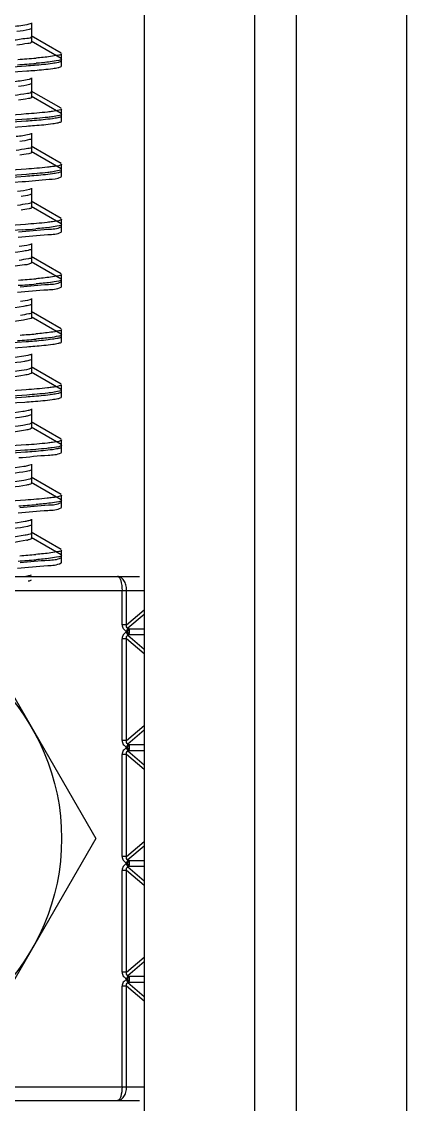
# Model space of a CAD drawing. Extents: x 1382187 to 1725648, y 860327 to 1571294.
# Drawn here: x 1506881.7 to 1507047.8, y 1252681.1 to 1253148.5 of the extents above; entities that cross this region are included whole.
import ezdxf

# ---------------------------------------------------------------- set-up
doc = ezdxf.new("R2010")
doc.units = 0
doc.header["$LTSCALE"] = 1000
doc.header["$MEASUREMENT"] = 0

msp = doc.modelspace()

# ---------------------------------------------------------------- linework, layer by layer
at = {"linetype": 'Continuous'}
for p, q in [((1506934.68, 1253335.18), (1506934.68, 1248594.16)), ((1506982.31, 1253335.18), (1506982.31, 1248594.16)), ((1507000.17, 1253335.18), (1507000.17, 1248594.16)), ((1507047.79, 1253335.18), (1507047.79, 1248594.16)), ((1506886.07, 1253142.06), (1506886.07, 1253148.01)), ((1506886.07, 1253139.78), (1506886.07, 1253145.73)), ((1506898.74, 1253134.88), (1506885.81, 1253142.36)), ((1506898.74, 1253132.6), (1506885.81, 1253140.08)), ((1506898.74, 1253131.38), (1506898.96, 1253131.64)), ((1506898.96, 1253131.64), (1506898.96, 1253134.62)), ((1506898.96, 1253131.64), (1506898.96, 1253134.62)), ((1506898.96, 1253129.36), (1506898.96, 1253132.34)), ((1506898.96, 1253129.36), (1506898.96, 1253132.34)), ((1506898.74, 1253129.1), (1506898.96, 1253129.36)), ((1506886.07, 1253118.25), (1506886.07, 1253124.2)), ((1506898.74, 1253111.07), (1506885.81, 1253118.55)), ((1506886.07, 1253115.97), (1506886.07, 1253121.92)), ((1506898.74, 1253108.79), (1506885.81, 1253116.27)), ((1506898.96, 1253107.83), (1506898.96, 1253110.81)), ((1506898.96, 1253107.83), (1506898.96, 1253110.81)), ((1506898.96, 1253105.55), (1506898.96, 1253108.53)), ((1506898.96, 1253105.55), (1506898.96, 1253108.53)), ((1506898.74, 1253107.57), (1506898.96, 1253107.83)), ((1506898.74, 1253105.29), (1506898.96, 1253105.55)), ((1506886.07, 1253094.43), (1506886.07, 1253100.39)), ((1506898.74, 1253087.25), (1506885.81, 1253094.74)), ((1506886.07, 1253092.15), (1506886.07, 1253098.11)), ((1506898.74, 1253084.97), (1506885.81, 1253092.46)), ((1506898.96, 1253084.02), (1506898.96, 1253086.99)), ((1506898.96, 1253084.02), (1506898.96, 1253086.99)), ((1506898.96, 1253081.74), (1506898.96, 1253084.71)), ((1506898.96, 1253081.74), (1506898.96, 1253084.71)), ((1506898.74, 1253083.75), (1506898.96, 1253084.02)), ((1506898.74, 1253081.48), (1506898.96, 1253081.74)), ((1506886.07, 1253070.62), (1506886.07, 1253076.57)), ((1506898.74, 1253063.44), (1506885.81, 1253070.92)), ((1506886.07, 1253068.34), (1506886.07, 1253074.3)), ((1506898.74, 1253061.16), (1506885.81, 1253068.64)), ((1506898.96, 1253060.2), (1506898.96, 1253063.18)), ((1506898.74, 1253059.94), (1506898.96, 1253060.2)), ((1506898.74, 1253057.66), (1506898.96, 1253057.92)), ((1506898.96, 1253057.92), (1506898.96, 1253060.9)), ((1506898.96, 1253057.92), (1506898.96, 1253060.9)), ((1506886.07, 1253046.81), (1506886.07, 1253052.76)), ((1506886.07, 1253044.53), (1506886.07, 1253050.48)), ((1506898.74, 1253039.63), (1506885.81, 1253047.11)), ((1506898.74, 1253037.35), (1506885.81, 1253044.83)), ((1506898.96, 1253036.39), (1506898.96, 1253039.37)), ((1506898.74, 1253036.13), (1506898.96, 1253036.39)), ((1506898.74, 1253033.85), (1506898.96, 1253034.11)), ((1506898.96, 1253034.11), (1506898.96, 1253037.09)), ((1506898.96, 1253034.11), (1506898.96, 1253037.09)), ((1506886.07, 1253023), (1506886.07, 1253028.95)), ((1506886.07, 1253020.72), (1506886.07, 1253026.67)), ((1506898.74, 1253015.81), (1506885.81, 1253023.3)), ((1506898.74, 1253013.54), (1506885.81, 1253021.02)), ((1506898.96, 1253012.58), (1506898.96, 1253015.55)), ((1506898.96, 1253012.58), (1506898.96, 1253015.55)), ((1506898.74, 1253012.32), (1506898.96, 1253012.58)), ((1506898.74, 1253010.04), (1506898.96, 1253010.3)), ((1506898.96, 1253010.3), (1506898.96, 1253013.28)), ((1506898.96, 1253010.3), (1506898.96, 1253013.28)), ((1506886.07, 1252999.18), (1506886.07, 1253005.14)), ((1506886.07, 1252996.9), (1506886.07, 1253002.86)), ((1506898.74, 1252992), (1506885.81, 1252999.48)), ((1506898.74, 1252989.72), (1506885.81, 1252997.21)), ((1506898.96, 1252988.76), (1506898.96, 1252991.74)), ((1506898.96, 1252988.76), (1506898.96, 1252991.74)), ((1506898.74, 1252988.5), (1506898.96, 1252988.76)), ((1506898.74, 1252986.22), (1506898.96, 1252986.49)), ((1506898.96, 1252986.49), (1506898.96, 1252989.46)), ((1506898.96, 1252986.49), (1506898.96, 1252989.46)), ((1506886.07, 1252975.37), (1506886.07, 1252981.32)), ((1506886.07, 1252973.09), (1506886.07, 1252979.04)), ((1506898.74, 1252968.19), (1506885.81, 1252975.67)), ((1506898.74, 1252965.91), (1506885.81, 1252973.39)), ((1506898.96, 1252964.95), (1506898.96, 1252967.93)), ((1506898.96, 1252964.95), (1506898.96, 1252967.93)), ((1506898.74, 1252964.69), (1506898.96, 1252964.95)), ((1506898.96, 1252962.67), (1506898.96, 1252965.65)), ((1506898.96, 1252962.67), (1506898.96, 1252965.65)), ((1506898.74, 1252962.41), (1506898.96, 1252962.67)), ((1506886.07, 1252951.56), (1506886.07, 1252957.51)), ((1506886.07, 1252949.28), (1506886.07, 1252955.23)), ((1506898.74, 1252944.38), (1506885.81, 1252951.86)), ((1506898.74, 1252942.1), (1506885.81, 1252949.58)), ((1506898.74, 1252940.88), (1506898.96, 1252941.14)), ((1506898.96, 1252941.14), (1506898.96, 1252944.12)), ((1506898.96, 1252941.14), (1506898.96, 1252944.12)), ((1506898.96, 1252938.86), (1506898.96, 1252941.84)), ((1506898.96, 1252938.86), (1506898.96, 1252941.84)), ((1506898.74, 1252938.6), (1506898.96, 1252938.86)), ((1506886.07, 1252927.74), (1506886.07, 1252933.7)), ((1506886.07, 1252925.47), (1506886.07, 1252931.42)), ((1506898.74, 1252920.56), (1506885.81, 1252928.05)), ((1506898.74, 1252918.28), (1506885.81, 1252925.77)), ((1506898.74, 1252917.07), (1506898.96, 1252917.33)), ((1506898.96, 1252917.33), (1506898.96, 1252920.3)), ((1506898.96, 1252917.33), (1506898.96, 1252920.3)), ((1506898.96, 1252915.05), (1506898.96, 1252918.02)), ((1506898.96, 1252915.05), (1506898.96, 1252918.02)), ((1506898.74, 1252914.79), (1506898.96, 1252915.05)), ((1506674.83, 1252908.93), (1506932.59, 1252908.93)), ((1506672.74, 1252902.98), (1506934.68, 1252902.98)), ((1506925.07, 1252888.13), (1506925.07, 1252902.98)), ((1506927.06, 1252888.13), (1506927.06, 1252902.98)), ((1506927.06, 1252888.13), (1506934.68, 1252894.61)), ((1506858.71, 1252891.07), (1506913.7, 1252795.82)), ((1506934.68, 1252892.59), (1506927.61, 1252886.58)), ((1506927.06, 1252888.13), (1506925.07, 1252888.13)), ((1506927.61, 1252886.58), (1506927.01, 1252885.32)), ((1506927.43, 1252885.12), (1506927.01, 1252885.32)), ((1506927.01, 1252884.92), (1506927.43, 1252885.12)), ((1506927.61, 1252883.66), (1506927.01, 1252884.92)), ((1506927.43, 1252885.12), (1506928.02, 1252886.38)), ((1506927.43, 1252885.12), (1506928.02, 1252883.86)), ((1506928.02, 1252886.38), (1506927.61, 1252886.58)), ((1506927.61, 1252883.66), (1506928.02, 1252883.86)), ((1506927.61, 1252883.66), (1506934.68, 1252877.65)), ((1506928.02, 1252886.38), (1506934.68, 1252886.38)), ((1506928.02, 1252883.86), (1506934.68, 1252883.85)), ((1506927.06, 1252882.11), (1506925.07, 1252882.11)), ((1506925.07, 1252838.12), (1506925.07, 1252882.11)), ((1506927.06, 1252838.12), (1506927.06, 1252882.11)), ((1506934.68, 1252875.63), (1506927.06, 1252882.11)), ((1506927.06, 1252838.12), (1506934.68, 1252844.6)), ((1506934.68, 1252842.58), (1506927.61, 1252836.57)), ((1506927.06, 1252838.12), (1506925.07, 1252838.12)), ((1506927.61, 1252836.57), (1506927.01, 1252835.31)), ((1506927.43, 1252835.11), (1506927.01, 1252835.31)), ((1506927.01, 1252834.91), (1506927.43, 1252835.11)), ((1506927.61, 1252833.65), (1506927.01, 1252834.91)), ((1506927.43, 1252835.11), (1506928.02, 1252836.38)), ((1506927.43, 1252835.11), (1506928.02, 1252833.85)), ((1506928.02, 1252836.38), (1506927.61, 1252836.57)), ((1506927.61, 1252833.65), (1506928.02, 1252833.85)), ((1506927.61, 1252833.65), (1506934.68, 1252827.64)), ((1506928.02, 1252836.38), (1506934.68, 1252836.37)), ((1506928.02, 1252833.85), (1506934.68, 1252833.85)), ((1506927.06, 1252832.1), (1506925.07, 1252832.1)), ((1506925.07, 1252788.12), (1506925.07, 1252832.1)), ((1506927.06, 1252788.12), (1506927.06, 1252832.1)), ((1506934.68, 1252825.62), (1506927.06, 1252832.1)), ((1506913.7, 1252795.82), (1506858.71, 1252700.57)), ((1506927.06, 1252788.12), (1506934.68, 1252794.59)), ((1506934.68, 1252792.57), (1506927.61, 1252786.57)), ((1506927.06, 1252788.12), (1506925.07, 1252788.12)), ((1506927.61, 1252786.57), (1506927.01, 1252785.3)), ((1506927.43, 1252785.11), (1506928.02, 1252786.37)), ((1506928.02, 1252786.37), (1506927.61, 1252786.57)), ((1506928.02, 1252786.37), (1506934.68, 1252786.37)), ((1506927.06, 1252782.09), (1506925.07, 1252782.09)), ((1506925.07, 1252738.11), (1506925.07, 1252782.09)), ((1506927.43, 1252785.11), (1506927.01, 1252785.3)), ((1506927.01, 1252784.91), (1506927.43, 1252785.11)), ((1506927.61, 1252783.64), (1506927.01, 1252784.91)), ((1506927.06, 1252738.11), (1506927.06, 1252782.09)), ((1506934.68, 1252775.61), (1506927.06, 1252782.09)), ((1506927.43, 1252785.11), (1506928.02, 1252783.84)), ((1506927.61, 1252783.64), (1506928.02, 1252783.84)), ((1506927.61, 1252783.64), (1506934.68, 1252777.63)), ((1506928.02, 1252783.84), (1506934.68, 1252783.84)), ((1506927.06, 1252738.11), (1506934.68, 1252744.59)), ((1506934.68, 1252742.57), (1506927.61, 1252736.56)), ((1506927.06, 1252738.11), (1506925.07, 1252738.11)), ((1506927.61, 1252736.56), (1506927.01, 1252735.3)), ((1506927.43, 1252735.1), (1506927.01, 1252735.3)), ((1506927.01, 1252734.9), (1506927.43, 1252735.1)), ((1506927.61, 1252733.64), (1506927.01, 1252734.9)), ((1506927.43, 1252735.1), (1506928.02, 1252736.36)), ((1506927.43, 1252735.1), (1506928.02, 1252733.83)), ((1506928.02, 1252736.36), (1506927.61, 1252736.56)), ((1506928.02, 1252736.36), (1506934.68, 1252736.36)), ((1506927.06, 1252732.09), (1506925.07, 1252732.09)), ((1506925.07, 1252688.66), (1506925.07, 1252732.09)), ((1506927.06, 1252688.66), (1506927.06, 1252732.09)), ((1506934.68, 1252725.61), (1506927.06, 1252732.09)), ((1506927.61, 1252733.64), (1506928.02, 1252733.83)), ((1506927.61, 1252733.64), (1506934.68, 1252727.62)), ((1506928.02, 1252733.83), (1506934.68, 1252733.83)), ((1506672.74, 1252688.66), (1506934.68, 1252688.66)), ((1506674.83, 1252682.71), (1506932.59, 1252682.71))]:
    msp.add_line(p, q, dxfattribs=at)
msp.add_circle((1506803.71, 1252795.82), 95.25, dxfattribs=at)
for centre, radius, start, end in [((1506852.38, 1253556.48), 425.19, 273.7335, 274.8002), ((1506852.12, 1253557.5), 428.51, 273.7127, 274.7998), ((1506854.93, 1253450.72), 393.05, 273.9462, 274.8034), ((1506852.53, 1253457.05), 423.29, 273.7455, 274.8005), ((1506852.8, 1253455.84), 419.79, 273.7678, 274.801), ((1506852.13, 1253438.28), 428.35, 273.7137, 274.7998), ((1506853.73, 1253420.3), 408.03, 273.8422, 274.8038), ((1506852.96, 1253356.32), 417.79, 273.7805, 274.8013), ((1506879.81, 1252944.92), 20.74, 281.4024, 282.1895), ((1506853.63, 1253326.38), 409.36, 273.8319, 274.8049), ((1506852.54, 1253337.82), 423.12, 273.7466, 274.8005)]:
    msp.add_arc(centre, radius, start, end, dxfattribs=at)
for points, knots in [([(1506885.81, 1253147.71), (1506885.52, 1253147.54), (1506882.94, 1253146.8), (1506880.3, 1253146.56), (1506877.99, 1253146.32)], [0, 0, 0, 0, 0.126652, 1, 1, 1, 1]), ([(1506885.81, 1253145.43), (1506885.57, 1253145.29), (1506883.57, 1253144.66), (1506881.51, 1253144.45), (1506879.72, 1253144.24)], [0, 0, 0, 0, 0.133308, 1, 1, 1, 1]), ([(1506886.07, 1253142.06), (1506886.08, 1253141.32), (1506881.93, 1253141.18), (1506880.01, 1253140.58), (1506877.99, 1253140.37)], [0, 0, 0, 0, 0.266577, 1, 1, 1, 1]), ([(1506886.07, 1253139.78), (1506886.08, 1253139.19), (1506882.87, 1253138.92), (1506881.31, 1253138.47), (1506879.72, 1253138.28)], [0, 0, 0, 0, 0.269457, 1, 1, 1, 1]), ([(1506898.96, 1253132.34), (1506898.96, 1253131.88), (1506896.53, 1253131.61), (1506895.32, 1253131.28), (1506894.1, 1253131.12)], [0, 0, 0, 0, 0.270622, 1, 1, 1, 1]), ([(1506898.96, 1253134.62), (1506898.96, 1253134.16), (1506896.55, 1253133.89), (1506895.35, 1253133.56), (1506894.14, 1253133.41)], [0, 0, 0, 0, 0.270741, 1, 1, 1, 1]), ([(1506895.07, 1253130.55), (1506895.87, 1253130.67), (1506897.1, 1253130.88), (1506898.35, 1253131.16), (1506898.74, 1253131.38)], [0, 0, 0, 0, 0.643373, 1, 1, 1, 1]), ([(1506723.59, 1253121.9), (1506735.06, 1253122.74), (1506788.45, 1253125.35), (1506841.91, 1253126.4), (1506883.74, 1253129.47)], [0, 0, 0, 0, 0.215151, 1, 1, 1, 1]), ([(1506724.02, 1253119.65), (1506735.54, 1253120.49), (1506788.85, 1253123.08), (1506842.25, 1253124.13), (1506883.95, 1253127.21)], [0, 0, 0, 0, 0.216514, 1, 1, 1, 1]), ([(1506883.74, 1253129.47), (1506884.91, 1253129.55), (1506888.69, 1253129.85), (1506892.47, 1253130.19), (1506895.07, 1253130.55)], [0, 0, 0, 0, 0.307395, 1, 1, 1, 1]), ([(1506883.95, 1253127.21), (1506885.1, 1253127.29), (1506888.83, 1253127.58), (1506892.57, 1253127.92), (1506895.13, 1253128.28)], [0, 0, 0, 0, 0.307538, 1, 1, 1, 1]), ([(1506895.13, 1253128.28), (1506895.92, 1253128.4), (1506897.12, 1253128.61), (1506898.35, 1253128.88), (1506898.74, 1253129.1)], [0, 0, 0, 0, 0.642718, 1, 1, 1, 1]), ([(1506885.81, 1253123.9), (1506885.54, 1253123.74), (1506883.2, 1253123.04), (1506880.79, 1253122.82), (1506878.69, 1253122.58)], [0, 0, 0, 0, 0.129068, 1, 1, 1, 1]), ([(1506886.07, 1253118.25), (1506886.08, 1253117.57), (1506882.31, 1253117.37), (1506880.54, 1253116.83), (1506878.69, 1253116.63)], [0, 0, 0, 0, 0.267461, 1, 1, 1, 1]), ([(1506885.81, 1253121.62), (1506885.59, 1253121.49), (1506883.8, 1253120.9), (1506881.94, 1253120.7), (1506880.34, 1253120.5)], [0, 0, 0, 0, 0.136277, 1, 1, 1, 1]), ([(1506886.07, 1253115.97), (1506886.08, 1253115.43), (1506883.2, 1253115.12), (1506881.78, 1253114.73), (1506880.34, 1253114.55)], [0, 0, 0, 0, 0.270956, 1, 1, 1, 1]), ([(1506883.74, 1253108.63), (1506872.26, 1253107.79), (1506818.87, 1253105.19), (1506765.41, 1253104.14), (1506723.59, 1253101.06)], [0, 0, 0, 0, 0.215501, 1, 1, 1, 1]), ([(1506895.07, 1253109.72), (1506894.35, 1253109.62), (1506890.59, 1253109.16), (1506886.8, 1253108.86), (1506883.74, 1253108.63)], [0, 0, 0, 0, 0.191417, 1, 1, 1, 1]), ([(1506898.96, 1253110.81), (1506898.96, 1253110.43), (1506897.06, 1253110.11), (1506896.05, 1253109.86), (1506895.07, 1253109.72)], [0, 0, 0, 0, 0.27436, 1, 1, 1, 1]), ([(1506898.96, 1253108.53), (1506898.96, 1253108.16), (1506897.09, 1253107.84), (1506896.1, 1253107.58), (1506895.13, 1253107.45)], [0, 0, 0, 0, 0.274658, 1, 1, 1, 1]), ([(1506723.54, 1253098.08), (1506734.99, 1253098.93), (1506788.35, 1253101.53), (1506841.78, 1253102.59), (1506883.61, 1253105.65)], [0, 0, 0, 0, 0.214864, 1, 1, 1, 1]), ([(1506723.82, 1253095.83), (1506735.32, 1253096.67), (1506788.68, 1253099.27), (1506842.11, 1253100.31), (1506883.88, 1253103.39)], [0, 0, 0, 0, 0.21591, 1, 1, 1, 1]), ([(1506883.95, 1253106.37), (1506872.53, 1253105.53), (1506819.22, 1253102.92), (1506765.83, 1253101.85), (1506724.02, 1253098.82)], [0, 0, 0, 0, 0.21445, 1, 1, 1, 1]), ([(1506883.61, 1253105.65), (1506884.78, 1253105.73), (1506888.59, 1253106.03), (1506892.41, 1253106.37), (1506895.03, 1253106.74)], [0, 0, 0, 0, 0.307303, 1, 1, 1, 1]), ([(1506883.88, 1253103.39), (1506885.04, 1253103.47), (1506888.79, 1253103.77), (1506892.54, 1253104.1), (1506895.12, 1253104.47)], [0, 0, 0, 0, 0.307518, 1, 1, 1, 1]), ([(1506895.13, 1253107.45), (1506894.43, 1253107.35), (1506890.71, 1253106.89), (1506886.97, 1253106.59), (1506883.95, 1253106.37)], [0, 0, 0, 0, 0.191295, 1, 1, 1, 1]), ([(1506895.03, 1253106.74), (1506895.84, 1253106.85), (1506897.08, 1253107.06), (1506898.35, 1253107.34), (1506898.74, 1253107.57)], [0, 0, 0, 0, 0.643789, 1, 1, 1, 1]), ([(1506895.12, 1253104.47), (1506895.91, 1253104.58), (1506897.12, 1253104.79), (1506898.35, 1253105.07), (1506898.74, 1253105.29)], [0, 0, 0, 0, 0.642899, 1, 1, 1, 1]), ([(1506885.81, 1253100.09), (1506885.56, 1253099.94), (1506883.44, 1253099.29), (1506881.25, 1253099.07), (1506879.36, 1253098.85)], [0, 0, 0, 0, 0.131751, 1, 1, 1, 1]), ([(1506886.07, 1253094.43), (1506886.08, 1253093.81), (1506882.67, 1253093.57), (1506881.04, 1253093.09), (1506879.36, 1253092.89)], [0, 0, 0, 0, 0.26872, 1, 1, 1, 1]), ([(1506885.81, 1253097.81), (1506885.61, 1253097.69), (1506884.02, 1253097.15), (1506882.36, 1253096.95), (1506880.93, 1253096.76)], [0, 0, 0, 0, 0.139499, 1, 1, 1, 1]), ([(1506886.07, 1253092.15), (1506886.08, 1253091.67), (1506883.52, 1253091.33), (1506882.22, 1253090.98), (1506880.93, 1253090.81)], [0, 0, 0, 0, 0.272705, 1, 1, 1, 1]), ([(1506883.61, 1253084.81), (1506872.11, 1253083.97), (1506818.75, 1253081.37), (1506765.31, 1253080.32), (1506723.55, 1253077.25)], [0, 0, 0, 0, 0.215909, 1, 1, 1, 1]), ([(1506895.03, 1253085.9), (1506894.31, 1253085.8), (1506890.51, 1253085.34), (1506886.69, 1253085.04), (1506883.61, 1253084.81)], [0, 0, 0, 0, 0.191492, 1, 1, 1, 1]), ([(1506898.96, 1253086.99), (1506898.96, 1253086.87), (1506897.57, 1253085.99), (1506896.28, 1253086.07), (1506895.03, 1253085.9)], [0, 0, 0, 0, 0.089025, 1, 1, 1, 1]), ([(1506898.96, 1253084.71), (1506898.96, 1253084.34), (1506897.08, 1253084.03), (1506896.08, 1253083.77), (1506895.12, 1253083.63)], [0, 0, 0, 0, 0.274575, 1, 1, 1, 1]), ([(1506723.48, 1253074.27), (1506734.9, 1253075.11), (1506788.21, 1253077.71), (1506841.6, 1253078.78), (1506883.41, 1253081.82)], [0, 0, 0, 0, 0.214461, 1, 1, 1, 1]), ([(1506883.88, 1253082.55), (1506872.44, 1253081.71), (1506819.08, 1253079.11), (1506765.64, 1253078.05), (1506723.82, 1253074.99)], [0, 0, 0, 0, 0.214858, 1, 1, 1, 1]), ([(1506881.98, 1253079.44), (1506885.85, 1253079.71), (1506891.29, 1253080.46), (1506897.22, 1253080.6), (1506898.74, 1253081.48)], [0, 0, 0, 0, 0.689218, 1, 1, 1, 1]), ([(1506883.41, 1253081.82), (1506884.6, 1253081.91), (1506888.46, 1253082.2), (1506892.33, 1253082.55), (1506894.99, 1253082.92)], [0, 0, 0, 0, 0.307276, 1, 1, 1, 1]), ([(1506895.12, 1253083.63), (1506894.41, 1253083.53), (1506890.67, 1253083.07), (1506886.92, 1253082.78), (1506883.88, 1253082.55)], [0, 0, 0, 0, 0.191309, 1, 1, 1, 1]), ([(1506894.99, 1253082.92), (1506895.81, 1253083.03), (1506897.06, 1253083.25), (1506898.34, 1253083.53), (1506898.74, 1253083.75)], [0, 0, 0, 0, 0.64429, 1, 1, 1, 1]), ([(1506732.03, 1253072.55), (1506743.62, 1253073.25), (1506793.6, 1253075.59), (1506843.64, 1253076.76), (1506881.98, 1253079.44)], [0, 0, 0, 0, 0.231984, 1, 1, 1, 1]), ([(1506885.81, 1253076.27), (1506885.58, 1253076.14), (1506883.68, 1253075.53), (1506881.7, 1253075.32), (1506880, 1253075.11)], [0, 0, 0, 0, 0.134595, 1, 1, 1, 1]), ([(1506886.07, 1253070.62), (1506886.08, 1253070.05), (1506883.02, 1253069.77), (1506881.52, 1253069.34), (1506880, 1253069.16)], [0, 0, 0, 0, 0.270092, 1, 1, 1, 1]), ([(1506885.81, 1253073.99), (1506885.63, 1253073.89), (1506884.22, 1253073.39), (1506882.75, 1253073.2), (1506881.49, 1253073.03)], [0, 0, 0, 0, 0.14301, 1, 1, 1, 1]), ([(1506886.07, 1253068.34), (1506886.07, 1253067.9), (1506883.82, 1253067.54), (1506882.64, 1253067.23), (1506881.49, 1253067.07)], [0, 0, 0, 0, 0.274738, 1, 1, 1, 1]), ([(1506894.99, 1253062.08), (1506894.25, 1253061.98), (1506890.4, 1253061.51), (1506886.54, 1253061.21), (1506883.41, 1253060.98)], [0, 0, 0, 0, 0.191495, 1, 1, 1, 1]), ([(1506898.96, 1253063.18), (1506898.96, 1253063.06), (1506897.54, 1253062.17), (1506896.25, 1253062.26), (1506894.99, 1253062.08)], [0, 0, 0, 0, 0.088784, 1, 1, 1, 1]), ([(1506883.41, 1253060.98), (1506871.88, 1253060.15), (1506818.57, 1253057.55), (1506765.18, 1253056.51), (1506723.48, 1253053.43)], [0, 0, 0, 0, 0.216509, 1, 1, 1, 1]), ([(1506881.98, 1253058.6), (1506871.41, 1253057.86), (1506821.42, 1253055.43), (1506771.4, 1253054.1), (1506732.03, 1253051.72)], [0, 0, 0, 0, 0.211795, 1, 1, 1, 1]), ([(1506880.18, 1253055.5), (1506884.48, 1253055.79), (1506890.5, 1253056.62), (1506897.07, 1253056.7), (1506898.74, 1253057.66)], [0, 0, 0, 0, 0.691069, 1, 1, 1, 1]), ([(1506880.39, 1253057.8), (1506884.64, 1253058.08), (1506890.59, 1253058.91), (1506897.08, 1253058.99), (1506898.74, 1253059.94)], [0, 0, 0, 0, 0.690867, 1, 1, 1, 1]), ([(1506898.96, 1253060.9), (1506898.96, 1253060.49), (1506896.81, 1253060.19), (1506895.71, 1253059.9), (1506894.62, 1253059.75)], [0, 0, 0, 0, 0.272444, 1, 1, 1, 1]), ([(1506885.81, 1253052.46), (1506885.6, 1253052.34), (1506883.9, 1253051.77), (1506882.13, 1253051.57), (1506880.61, 1253051.37)], [0, 0, 0, 0, 0.137672, 1, 1, 1, 1]), ([(1506882.02, 1253049.29), (1506871.84, 1253047.78), (1506844.93, 1253046.61), (1506801.84, 1253044.49), (1506759.54, 1253042.18), (1506733.6, 1253041.24), (1506724.18, 1253039.57)], [0, 0, 0, 0, 0.195338, 0.50968, 0.818636, 1, 1, 1, 1]), ([(1506885.81, 1253050.18), (1506885.41, 1253049.95), (1506884.11, 1253049.64), (1506882.85, 1253049.41), (1506882.02, 1253049.29)], [0, 0, 0, 0, 0.361214, 1, 1, 1, 1]), ([(1506882.02, 1253043.34), (1506871.1, 1253041.71), (1506842.4, 1253040.57), (1506804.91, 1253038.63), (1506770.81, 1253037.02), (1506748.77, 1253035.96), (1506733.05, 1253034.55), (1506724.68, 1253034.03), (1506722.07, 1253033.12)], [0, 0, 0, 0, 0.206553, 0.536269, 0.702877, 0.845559, 0.948364, 1, 1, 1, 1]), ([(1506886.07, 1253046.81), (1506886.08, 1253046.29), (1506883.35, 1253045.97), (1506881.98, 1253045.6), (1506880.61, 1253045.42)], [0, 0, 0, 0, 0.271698, 1, 1, 1, 1]), ([(1506886.07, 1253044.53), (1506886.07, 1253044.4), (1506884.67, 1253043.44), (1506883.31, 1253043.53), (1506882.02, 1253043.34)], [0, 0, 0, 0, 0.091796, 1, 1, 1, 1]), ([(1506898.96, 1253039.37), (1506898.96, 1253038.92), (1506896.59, 1253038.64), (1506895.4, 1253038.32), (1506894.2, 1253038.16)], [0, 0, 0, 0, 0.27096, 1, 1, 1, 1]), ([(1506879.87, 1253031.67), (1506884.25, 1253031.96), (1506890.36, 1253032.81), (1506897.04, 1253032.88), (1506898.74, 1253033.85)], [0, 0, 0, 0, 0.691359, 1, 1, 1, 1]), ([(1506881.08, 1253034.03), (1506885.16, 1253034.31), (1506890.9, 1253035.1), (1506897.14, 1253035.21), (1506898.74, 1253036.13)], [0, 0, 0, 0, 0.690197, 1, 1, 1, 1]), ([(1506898.96, 1253037.09), (1506898.96, 1253036.64), (1506896.56, 1253036.36), (1506895.36, 1253036.03), (1506894.16, 1253035.88)], [0, 0, 0, 0, 0.270815, 1, 1, 1, 1]), ([(1506885.81, 1253028.65), (1506885.62, 1253028.54), (1506884.11, 1253028.01), (1506882.53, 1253027.82), (1506881.19, 1253027.64)], [0, 0, 0, 0, 0.140996, 1, 1, 1, 1]), ([(1506882.52, 1253025.55), (1506872.42, 1253023.95), (1506845.35, 1253022.86), (1506801.91, 1253020.68), (1506759.26, 1253018.3), (1506733.14, 1253017.46), (1506723.8, 1253015.69)], [0, 0, 0, 0, 0.192978, 0.509549, 0.82079, 1, 1, 1, 1]), ([(1506885.81, 1253026.37), (1506885.45, 1253026.16), (1506884.33, 1253025.87), (1506883.23, 1253025.66), (1506882.52, 1253025.55)], [0, 0, 0, 0, 0.36678, 1, 1, 1, 1]), ([(1506882.52, 1253019.6), (1506871.77, 1253017.9), (1506843.1, 1253016.84), (1506805.58, 1253014.84), (1506771.2, 1253013.22), (1506748.92, 1253012.17), (1506733.06, 1253010.72), (1506724.63, 1253010.23), (1506722.03, 1253009.3)], [0, 0, 0, 0, 0.202975, 0.533469, 0.701272, 0.84507, 0.948501, 1, 1, 1, 1]), ([(1506886.07, 1253023), (1506886.08, 1253022.53), (1506883.66, 1253022.18), (1506882.41, 1253021.85), (1506881.19, 1253021.68)], [0, 0, 0, 0, 0.273505, 1, 1, 1, 1]), ([(1506886.07, 1253020.72), (1506886.07, 1253020.36), (1506884.37, 1253019.97), (1506883.41, 1253019.74), (1506882.52, 1253019.6)], [0, 0, 0, 0, 0.279898, 1, 1, 1, 1]), ([(1506898.96, 1253015.55), (1506898.96, 1253015.12), (1506896.69, 1253014.84), (1506895.54, 1253014.52), (1506894.4, 1253014.38)], [0, 0, 0, 0, 0.271617, 1, 1, 1, 1]), ([(1506723.59, 1253002.84), (1506735.06, 1253003.68), (1506788.45, 1253006.28), (1506841.91, 1253007.34), (1506883.75, 1253010.41)], [0, 0, 0, 0, 0.215159, 1, 1, 1, 1]), ([(1506883.75, 1253010.41), (1506884.91, 1253010.49), (1506888.69, 1253010.79), (1506892.47, 1253011.12), (1506895.08, 1253011.49)], [0, 0, 0, 0, 0.307399, 1, 1, 1, 1]), ([(1506898.96, 1253013.28), (1506898.96, 1253012.82), (1506896.53, 1253012.55), (1506895.32, 1253012.21), (1506894.1, 1253012.06)], [0, 0, 0, 0, 0.270628, 1, 1, 1, 1]), ([(1506895.08, 1253011.49), (1506895.87, 1253011.6), (1506897.1, 1253011.82), (1506898.35, 1253012.09), (1506898.74, 1253012.32)], [0, 0, 0, 0, 0.643357, 1, 1, 1, 1]), ([(1506895.14, 1253009.22), (1506895.92, 1253009.33), (1506897.12, 1253009.54), (1506898.35, 1253009.82), (1506898.74, 1253010.04)], [0, 0, 0, 0, 0.642712, 1, 1, 1, 1]), ([(1506724.02, 1253000.59), (1506735.55, 1253001.43), (1506788.86, 1253004.02), (1506842.25, 1253005.06), (1506883.95, 1253008.14)], [0, 0, 0, 0, 0.216534, 1, 1, 1, 1]), ([(1506883.95, 1253008.14), (1506885.1, 1253008.23), (1506888.83, 1253008.52), (1506892.57, 1253008.86), (1506895.14, 1253009.22)], [0, 0, 0, 0, 0.307538, 1, 1, 1, 1]), ([(1506881.73, 1253003.9), (1506871.59, 1253002.44), (1506836.46, 1253000.94), (1506784.26, 1252997.67), (1506741.88, 1252997.09), (1506724.76, 1252994.32)], [0, 0, 0, 0, 0.19541, 0.669181, 1, 1, 1, 1]), ([(1506882.99, 1253001.82), (1506874.07, 1253000.3), (1506849.68, 1252999.29), (1506809.39, 1252997.09), (1506767.01, 1252995.17), (1506739.9, 1252993.8), (1506728.89, 1252992.58)], [0, 0, 0, 0, 0.175715, 0.472791, 0.784833, 1, 1, 1, 1]), ([(1506885.81, 1253004.83), (1506885.64, 1253004.73), (1506884.31, 1253004.25), (1506882.92, 1253004.07), (1506881.73, 1253003.9)], [0, 0, 0, 0, 0.144669, 1, 1, 1, 1]), ([(1506885.81, 1253002.56), (1506885.5, 1253002.37), (1506884.54, 1253002.11), (1506883.59, 1253001.92), (1506882.99, 1253001.82)], [0, 0, 0, 0, 0.372977, 1, 1, 1, 1]), ([(1506881.73, 1252997.95), (1506870.67, 1252996.36), (1506841.81, 1252995.18), (1506804.19, 1252993.25), (1506770.16, 1252991.63), (1506748.27, 1252990.6), (1506732.76, 1252989.15), (1506724.51, 1252988.68), (1506721.99, 1252987.75)], [0, 0, 0, 0, 0.209449, 0.539982, 0.706178, 0.848006, 0.949655, 1, 1, 1, 1]), ([(1506882.99, 1252995.86), (1506874.07, 1252994.35), (1506849.68, 1252993.34), (1506809.39, 1252991.14), (1506767.01, 1252989.22), (1506739.9, 1252987.84), (1506728.89, 1252986.63)], [0, 0, 0, 0, 0.175715, 0.472791, 0.784833, 1, 1, 1, 1]), ([(1506886.07, 1252999.18), (1506886.07, 1252999.04), (1506884.55, 1252998.05), (1506883.11, 1252998.14), (1506881.73, 1252997.95)], [0, 0, 0, 0, 0.09033, 1, 1, 1, 1]), ([(1506886.07, 1252996.9), (1506886.07, 1252996.59), (1506884.62, 1252996.2), (1506883.76, 1252995.99), (1506882.99, 1252995.86)], [0, 0, 0, 0, 0.283217, 1, 1, 1, 1]), ([(1506898.96, 1252991.74), (1506898.96, 1252991.37), (1506897.06, 1252991.05), (1506896.05, 1252990.79), (1506895.08, 1252990.65)], [0, 0, 0, 0, 0.274367, 1, 1, 1, 1]), ([(1506723.55, 1252979.02), (1506734.99, 1252979.86), (1506788.35, 1252982.47), (1506841.79, 1252983.53), (1506883.61, 1252986.58)], [0, 0, 0, 0, 0.214872, 1, 1, 1, 1]), ([(1506883.75, 1252989.57), (1506872.26, 1252988.73), (1506818.87, 1252986.12), (1506765.41, 1252985.08), (1506723.59, 1252982)], [0, 0, 0, 0, 0.215488, 1, 1, 1, 1]), ([(1506883.95, 1252987.31), (1506872.54, 1252986.46), (1506819.22, 1252983.86), (1506765.84, 1252982.79), (1506724.02, 1252979.75)], [0, 0, 0, 0, 0.214435, 1, 1, 1, 1]), ([(1506883.61, 1252986.58), (1506884.79, 1252986.67), (1506888.6, 1252986.97), (1506892.41, 1252987.3), (1506895.04, 1252987.67)], [0, 0, 0, 0, 0.307305, 1, 1, 1, 1]), ([(1506895.08, 1252990.65), (1506894.36, 1252990.55), (1506890.59, 1252990.09), (1506886.81, 1252989.79), (1506883.75, 1252989.57)], [0, 0, 0, 0, 0.191413, 1, 1, 1, 1]), ([(1506895.14, 1252988.38), (1506894.43, 1252988.28), (1506890.71, 1252987.83), (1506886.97, 1252987.53), (1506883.95, 1252987.31)], [0, 0, 0, 0, 0.191295, 1, 1, 1, 1]), ([(1506895.04, 1252987.67), (1506895.84, 1252987.79), (1506897.08, 1252988), (1506898.35, 1252988.28), (1506898.74, 1252988.5)], [0, 0, 0, 0, 0.643774, 1, 1, 1, 1]), ([(1506898.96, 1252989.46), (1506898.96, 1252989.09), (1506897.09, 1252988.77), (1506896.1, 1252988.52), (1506895.14, 1252988.38)], [0, 0, 0, 0, 0.27466, 1, 1, 1, 1]), ([(1506737.3, 1252977.61), (1506749.07, 1252978.26), (1506797.67, 1252980.48), (1506846.33, 1252981.62), (1506883.09, 1252984.27)], [0, 0, 0, 0, 0.242393, 1, 1, 1, 1]), ([(1506883.09, 1252984.27), (1506884.3, 1252984.35), (1506888.25, 1252984.66), (1506892.2, 1252985), (1506894.91, 1252985.38)], [0, 0, 0, 0, 0.307317, 1, 1, 1, 1]), ([(1506894.91, 1252985.38), (1506895.75, 1252985.49), (1506897.03, 1252985.71), (1506898.33, 1252985.99), (1506898.74, 1252986.22)], [0, 0, 0, 0, 0.645021, 1, 1, 1, 1]), ([(1506882.25, 1252980.16), (1506872.09, 1252978.61), (1506845.1, 1252977.48), (1506801.84, 1252975.33), (1506759.38, 1252972.99), (1506733.36, 1252972.1), (1506723.99, 1252970.38)], [0, 0, 0, 0, 0.194375, 0.509802, 0.819766, 1, 1, 1, 1]), ([(1506883.42, 1252978.08), (1506876.52, 1252976.82), (1506857.23, 1252975.87), (1506811.58, 1252973.19), (1506772.79, 1252971.87), (1506746.29, 1252970.17)], [0, 0, 0, 0, 0.153234, 0.420019, 1, 1, 1, 1]), ([(1506885.81, 1252981.02), (1506885.43, 1252980.8), (1506884.21, 1252980.5), (1506883.02, 1252980.28), (1506882.25, 1252980.16)], [0, 0, 0, 0, 0.363608, 1, 1, 1, 1]), ([(1506885.81, 1252978.74), (1506885.54, 1252978.58), (1506884.73, 1252978.34), (1506883.93, 1252978.17), (1506883.42, 1252978.08)], [0, 0, 0, 0, 0.37991, 1, 1, 1, 1]), ([(1506882.25, 1252974.21), (1506871.35, 1252972.54), (1506842.52, 1252971.44), (1506804.86, 1252969.47), (1506770.55, 1252967.84), (1506748.42, 1252966.8), (1506732.78, 1252965.32), (1506724.46, 1252964.88), (1506721.95, 1252963.92)], [0, 0, 0, 0, 0.205905, 0.537229, 0.704613, 0.847545, 0.949803, 1, 1, 1, 1]), ([(1506886.07, 1252975.37), (1506886.07, 1252974.99), (1506884.23, 1252974.61), (1506883.21, 1252974.36), (1506882.25, 1252974.21)], [0, 0, 0, 0, 0.278286, 1, 1, 1, 1]), ([(1506886.07, 1252973.09), (1506886.07, 1252972.82), (1506884.84, 1252972.42), (1506884.09, 1252972.25), (1506883.42, 1252972.13)], [0, 0, 0, 0, 0.287204, 1, 1, 1, 1]), ([(1506883.42, 1252972.13), (1506876.52, 1252970.86), (1506857.23, 1252969.91), (1506811.58, 1252967.24), (1506772.79, 1252965.92), (1506746.29, 1252964.21)], [0, 0, 0, 0, 0.153234, 0.420019, 1, 1, 1, 1]), ([(1506898.96, 1252967.93), (1506898.96, 1252967.81), (1506897.57, 1252966.92), (1506896.28, 1252967.01), (1506895.04, 1252966.84)], [0, 0, 0, 0, 0.089033, 1, 1, 1, 1]), ([(1506883.61, 1252965.75), (1506872.11, 1252964.91), (1506818.75, 1252962.31), (1506765.32, 1252961.26), (1506723.55, 1252958.18)], [0, 0, 0, 0, 0.215892, 1, 1, 1, 1]), ([(1506883.09, 1252963.43), (1506873.12, 1252962.71), (1506824.53, 1252960.3), (1506775.9, 1252958.91), (1506737.3, 1252956.77)], [0, 0, 0, 0, 0.205332, 1, 1, 1, 1]), ([(1506894.91, 1252964.54), (1506894.16, 1252964.44), (1506890.23, 1252963.97), (1506886.28, 1252963.66), (1506883.09, 1252963.43)], [0, 0, 0, 0, 0.191433, 1, 1, 1, 1]), ([(1506883.42, 1252962.76), (1506884.6, 1252962.84), (1506888.47, 1252963.14), (1506892.33, 1252963.48), (1506894.99, 1252963.85)], [0, 0, 0, 0, 0.307276, 1, 1, 1, 1]), ([(1506895.04, 1252966.84), (1506894.31, 1252966.73), (1506890.51, 1252966.27), (1506886.7, 1252965.97), (1506883.61, 1252965.75)], [0, 0, 0, 0, 0.19149, 1, 1, 1, 1]), ([(1506898.96, 1252965.65), (1506898.96, 1252965.52), (1506897.51, 1252964.63), (1506896.2, 1252964.72), (1506894.91, 1252964.54)], [0, 0, 0, 0, 0.088431, 1, 1, 1, 1]), ([(1506894.99, 1252963.85), (1506895.81, 1252963.97), (1506897.06, 1252964.18), (1506898.34, 1252964.46), (1506898.74, 1252964.69)], [0, 0, 0, 0, 0.644275, 1, 1, 1, 1]), ([(1506723.48, 1252955.2), (1506734.9, 1252956.05), (1506788.21, 1252958.65), (1506841.6, 1252959.72), (1506883.42, 1252962.76)], [0, 0, 0, 0, 0.214475, 1, 1, 1, 1]), ([(1506880.51, 1252960.27), (1506884.73, 1252960.56), (1506890.64, 1252961.38), (1506897.09, 1252961.47), (1506898.74, 1252962.41)], [0, 0, 0, 0, 0.690751, 1, 1, 1, 1]), ([(1506882.73, 1252956.43), (1506872.68, 1252954.79), (1506845.57, 1252953.73), (1506802.02, 1252951.53), (1506759.21, 1252949.11), (1506733, 1252948.32), (1506723.69, 1252946.51)], [0, 0, 0, 0, 0.191736, 0.509065, 0.821327, 1, 1, 1, 1]), ([(1506883.82, 1252954.34), (1506875.5, 1252952.69), (1506851.87, 1252951.88), (1506812.31, 1252949.55), (1506769.55, 1252947.69), (1506741.83, 1252946.28), (1506730.33, 1252945.11)], [0, 0, 0, 0, 0.165505, 0.458699, 0.774611, 1, 1, 1, 1]), ([(1506885.81, 1252957.21), (1506885.47, 1252957.01), (1506884.43, 1252956.73), (1506883.39, 1252956.53), (1506882.73, 1252956.43)], [0, 0, 0, 0, 0.369442, 1, 1, 1, 1]), ([(1506885.81, 1252954.93), (1506885.58, 1252954.8), (1506884.91, 1252954.58), (1506884.24, 1252954.42), (1506883.82, 1252954.34)], [0, 0, 0, 0, 0.387704, 1, 1, 1, 1]), ([(1506882.73, 1252950.47), (1506872, 1252948.72), (1506843.22, 1252947.71), (1506805.54, 1252945.68), (1506770.95, 1252944.04), (1506748.58, 1252943.01), (1506732.81, 1252941.5), (1506724.42, 1252941.08), (1506721.91, 1252940.09)], [0, 0, 0, 0, 0.202243, 0.534298, 0.702881, 0.846954, 0.949881, 1, 1, 1, 1]), ([(1506886.07, 1252951.56), (1506886.07, 1252951.22), (1506884.48, 1252950.83), (1506883.57, 1252950.61), (1506882.73, 1252950.47)], [0, 0, 0, 0, 0.281296, 1, 1, 1, 1]), ([(1506886.07, 1252949.28), (1506886.07, 1252949.04), (1506885.05, 1252948.65), (1506884.38, 1252948.5), (1506883.81, 1252948.39)], [0, 0, 0, 0, 0.2919, 1, 1, 1, 1]), ([(1506883.81, 1252948.39), (1506875.48, 1252946.74), (1506851.85, 1252945.93), (1506812.29, 1252943.59), (1506769.54, 1252941.74), (1506741.83, 1252940.32), (1506730.33, 1252939.16)], [0, 0, 0, 0, 0.165599, 0.458794, 0.774654, 1, 1, 1, 1]), ([(1506883.42, 1252941.92), (1506871.89, 1252941.08), (1506818.58, 1252938.49), (1506765.19, 1252937.44), (1506723.48, 1252934.37)], [0, 0, 0, 0, 0.216489, 1, 1, 1, 1]), ([(1506880.99, 1252938.77), (1506885.09, 1252939.05), (1506890.86, 1252939.85), (1506897.13, 1252939.96), (1506898.74, 1252940.88)], [0, 0, 0, 0, 0.690301, 1, 1, 1, 1]), ([(1506894.99, 1252943.02), (1506894.25, 1252942.91), (1506890.41, 1252942.45), (1506886.54, 1252942.15), (1506883.42, 1252941.92)], [0, 0, 0, 0, 0.191497, 1, 1, 1, 1]), ([(1506898.96, 1252941.84), (1506898.96, 1252941.39), (1506896.6, 1252941.11), (1506895.42, 1252940.79), (1506894.23, 1252940.64)], [0, 0, 0, 0, 0.271048, 1, 1, 1, 1]), ([(1506898.96, 1252944.12), (1506898.96, 1252943.99), (1506897.54, 1252943.1), (1506896.25, 1252943.19), (1506894.99, 1252943.02)], [0, 0, 0, 0, 0.088791, 1, 1, 1, 1]), ([(1506880.19, 1252936.44), (1506884.49, 1252936.73), (1506890.5, 1252937.56), (1506897.07, 1252937.64), (1506898.74, 1252938.6)], [0, 0, 0, 0, 0.69106, 1, 1, 1, 1]), ([(1506883.18, 1252932.69), (1506874.4, 1252931.15), (1506850.17, 1252930.18), (1506810.04, 1252927.95), (1506767.57, 1252926.04), (1506740.32, 1252924.66), (1506729.2, 1252923.46)], [0, 0, 0, 0, 0.173459, 0.469678, 0.782575, 1, 1, 1, 1]), ([(1506884.19, 1252930.61), (1506876.17, 1252928.87), (1506852.93, 1252928.2), (1506813.76, 1252925.77), (1506770.84, 1252923.96), (1506742.83, 1252922.52), (1506731.1, 1252921.37)], [0, 0, 0, 0, 0.160367, 0.451606, 0.769465, 1, 1, 1, 1]), ([(1506885.81, 1252933.4), (1506885.52, 1252933.22), (1506884.63, 1252932.97), (1506883.74, 1252932.79), (1506883.18, 1252932.69)], [0, 0, 0, 0, 0.375957, 1, 1, 1, 1]), ([(1506885.81, 1252931.12), (1506885.62, 1252931), (1506885.07, 1252930.81), (1506884.52, 1252930.68), (1506884.19, 1252930.61)], [0, 0, 0, 0, 0.396512, 1, 1, 1, 1]), ([(1506883.18, 1252926.74), (1506874.4, 1252925.2), (1506850.17, 1252924.22), (1506810.04, 1252922), (1506767.57, 1252920.09), (1506740.32, 1252918.71), (1506729.2, 1252917.51)], [0, 0, 0, 0, 0.173459, 0.469678, 0.782575, 1, 1, 1, 1]), ([(1506886.07, 1252927.74), (1506886.07, 1252927.45), (1506884.72, 1252927.05), (1506883.91, 1252926.86), (1506883.18, 1252926.74)], [0, 0, 0, 0, 0.28487, 1, 1, 1, 1]), ([(1506883.91, 1252924.59), (1506875.74, 1252922.94), (1506852.41, 1252922.16), (1506813.22, 1252919.81), (1506770.54, 1252917.98), (1506742.74, 1252916.56), (1506731.1, 1252915.42)], [0, 0, 0, 0, 0.163392, 0.454692, 0.77088, 1, 1, 1, 1]), ([(1506886.07, 1252925.47), (1506886.07, 1252925.26), (1506885.24, 1252924.89), (1506884.67, 1252924.76), (1506884.19, 1252924.65)], [0, 0, 0, 0, 0.297941, 1, 1, 1, 1]), ([(1506881.07, 1252914.97), (1506885.16, 1252915.24), (1506890.89, 1252916.04), (1506897.14, 1252916.15), (1506898.74, 1252917.07)], [0, 0, 0, 0, 0.690199, 1, 1, 1, 1]), ([(1506898.96, 1252918.02), (1506898.96, 1252917.57), (1506896.57, 1252917.3), (1506895.36, 1252916.97), (1506894.16, 1252916.82)], [0, 0, 0, 0, 0.270822, 1, 1, 1, 1]), ([(1506898.96, 1252920.3), (1506898.96, 1252919.87), (1506896.7, 1252919.59), (1506895.55, 1252919.27), (1506894.4, 1252919.12)], [0, 0, 0, 0, 0.271622, 1, 1, 1, 1]), ([(1506879.88, 1252912.61), (1506884.25, 1252912.9), (1506890.37, 1252913.74), (1506897.04, 1252913.81), (1506898.74, 1252914.79)], [0, 0, 0, 0, 0.69135, 1, 1, 1, 1]), ([(1506885.81, 1252909.58), (1506885.56, 1252909.44), (1506884.81, 1252909.2), (1506884.07, 1252909.04), (1506883.6, 1252908.95)], [0, 0, 0, 0, 0.383249, 1, 1, 1, 1]), ([(1506885.81, 1252907.3), (1506885.65, 1252907.21), (1506885.22, 1252907.05), (1506884.79, 1252906.93), (1506884.52, 1252906.87)], [0, 0, 0, 0, 0.406518, 1, 1, 1, 1]), ([(1506923.16, 1252908.93), (1506923.44, 1252908.93), (1506924.1, 1252908.38), (1506924.86, 1252906.35), (1506925.07, 1252904.41), (1506925.07, 1252902.98)], [0, 0, 0, 0, 0.128078, 0.342475, 1, 1, 1, 1]), ([(1506927.06, 1252902.98), (1506927.06, 1252903.76), (1506926.87, 1252905.26), (1506926.04, 1252907.2), (1506924.78, 1252908.57), (1506923.67, 1252908.93), (1506923.16, 1252908.93)], [0, 0, 0, 0, 0.302203, 0.57488, 0.804028, 1, 1, 1, 1]), ([(1506925.07, 1252888.13), (1506925.07, 1252887.54), (1506925.48, 1252886.32), (1506926.47, 1252885.57), (1506927.01, 1252885.32)], [0, 0, 0, 0, 0.499355, 1, 1, 1, 1]), ([(1506927.01, 1252884.92), (1506926.47, 1252884.67), (1506925.48, 1252883.91), (1506925.07, 1252882.7), (1506925.07, 1252882.11)], [0, 0, 0, 0, 0.500643, 1, 1, 1, 1]), ([(1506927.61, 1252886.58), (1506927.32, 1252886.67), (1506926.85, 1252887.23), (1506926.99, 1252887.84), (1506927.06, 1252888.13)], [0, 0, 0, 0, 0.502447, 1, 1, 1, 1]), ([(1506927.06, 1252882.11), (1506926.99, 1252882.39), (1506926.85, 1252883.01), (1506927.32, 1252883.57), (1506927.61, 1252883.66)], [0, 0, 0, 0, 0.49632, 1, 1, 1, 1]), ([(1506928.02, 1252883.86), (1506928.21, 1252884.24), (1506928.34, 1252885.12), (1506928.21, 1252885.99), (1506928.02, 1252886.38)], [0, 0, 0, 0, 0.500048, 1, 1, 1, 1]), ([(1506925.07, 1252838.12), (1506925.07, 1252837.53), (1506925.48, 1252836.32), (1506926.47, 1252835.56), (1506927.01, 1252835.31)], [0, 0, 0, 0, 0.499355, 1, 1, 1, 1]), ([(1506927.61, 1252836.57), (1506927.32, 1252836.66), (1506926.85, 1252837.22), (1506926.99, 1252837.84), (1506927.06, 1252838.12)], [0, 0, 0, 0, 0.502447, 1, 1, 1, 1]), ([(1506927.01, 1252834.91), (1506926.47, 1252834.66), (1506925.48, 1252833.91), (1506925.07, 1252832.69), (1506925.07, 1252832.1)], [0, 0, 0, 0, 0.500643, 1, 1, 1, 1]), ([(1506927.06, 1252832.1), (1506926.99, 1252832.39), (1506926.85, 1252833), (1506927.32, 1252833.56), (1506927.61, 1252833.65)], [0, 0, 0, 0, 0.49632, 1, 1, 1, 1]), ([(1506928.02, 1252833.85), (1506928.21, 1252834.24), (1506928.34, 1252835.11), (1506928.21, 1252835.99), (1506928.02, 1252836.38)], [0, 0, 0, 0, 0.500048, 1, 1, 1, 1]), ([(1506925.07, 1252788.12), (1506925.07, 1252787.52), (1506925.48, 1252786.31), (1506926.47, 1252785.56), (1506927.01, 1252785.3)], [0, 0, 0, 0, 0.499355, 1, 1, 1, 1]), ([(1506927.61, 1252786.57), (1506927.32, 1252786.65), (1506926.85, 1252787.21), (1506926.99, 1252787.83), (1506927.06, 1252788.12)], [0, 0, 0, 0, 0.502447, 1, 1, 1, 1]), ([(1506928.02, 1252783.84), (1506928.21, 1252784.23), (1506928.34, 1252785.11), (1506928.21, 1252785.98), (1506928.02, 1252786.37)], [0, 0, 0, 0, 0.500048, 1, 1, 1, 1]), ([(1506927.01, 1252784.91), (1506926.47, 1252784.65), (1506925.48, 1252783.9), (1506925.07, 1252782.69), (1506925.07, 1252782.09)], [0, 0, 0, 0, 0.500643, 1, 1, 1, 1]), ([(1506927.06, 1252782.09), (1506926.99, 1252782.38), (1506926.85, 1252782.99), (1506927.32, 1252783.56), (1506927.61, 1252783.64)], [0, 0, 0, 0, 0.49632, 1, 1, 1, 1]), ([(1506925.07, 1252738.11), (1506925.07, 1252737.52), (1506925.48, 1252736.3), (1506926.47, 1252735.55), (1506927.01, 1252735.3)], [0, 0, 0, 0, 0.499355, 1, 1, 1, 1]), ([(1506927.01, 1252734.9), (1506926.47, 1252734.65), (1506925.48, 1252733.89), (1506925.07, 1252732.68), (1506925.07, 1252732.09)], [0, 0, 0, 0, 0.500643, 1, 1, 1, 1]), ([(1506927.61, 1252736.56), (1506927.32, 1252736.65), (1506926.85, 1252737.21), (1506926.99, 1252737.82), (1506927.06, 1252738.11)], [0, 0, 0, 0, 0.502447, 1, 1, 1, 1]), ([(1506928.02, 1252733.83), (1506928.21, 1252734.22), (1506928.34, 1252735.1), (1506928.21, 1252735.97), (1506928.02, 1252736.36)], [0, 0, 0, 0, 0.500048, 1, 1, 1, 1]), ([(1506927.06, 1252732.09), (1506926.99, 1252732.37), (1506926.85, 1252732.99), (1506927.32, 1252733.55), (1506927.61, 1252733.64)], [0, 0, 0, 0, 0.49632, 1, 1, 1, 1]), ([(1506925.07, 1252688.66), (1506925.07, 1252687.23), (1506924.86, 1252685.29), (1506924.1, 1252683.26), (1506923.44, 1252682.71), (1506923.16, 1252682.71)], [0, 0, 0, 0, 0.657525, 0.871922, 1, 1, 1, 1]), ([(1506923.16, 1252682.71), (1506923.67, 1252682.71), (1506924.78, 1252683.07), (1506926.04, 1252684.44), (1506926.87, 1252686.38), (1506927.06, 1252687.88), (1506927.06, 1252688.66)], [0, 0, 0, 0, 0.195972, 0.42512, 0.697797, 1, 1, 1, 1])]:
    msp.add_open_spline(points, degree=3, knots=knots, dxfattribs=at)
for points in [[(1506894.14, 1253133.41), (1506892.08, 1253133.15), (1506890.02, 1253132.95), (1506887.96, 1253132.78)], [(1506894.1, 1253131.12), (1506892.06, 1253130.87), (1506890.02, 1253130.67), (1506887.97, 1253130.5)], [(1506894.62, 1253059.75), (1506892.37, 1253059.45), (1506890.11, 1253059.24), (1506887.84, 1253059.05)], [(1506894.2, 1253038.16), (1506892.12, 1253037.9), (1506890.03, 1253037.7), (1506887.94, 1253037.53)], [(1506894.16, 1253035.88), (1506892.1, 1253035.62), (1506890.02, 1253035.42), (1506887.95, 1253035.25)], [(1506894.4, 1253014.38), (1506892.24, 1253014.09), (1506890.07, 1253013.89), (1506887.9, 1253013.71)], [(1506894.1, 1253012.06), (1506892.06, 1253011.8), (1506890.02, 1253011.61), (1506887.97, 1253011.44)], [(1506894.23, 1252940.64), (1506892.14, 1252940.37), (1506890.03, 1252940.17), (1506887.93, 1252939.99)], [(1506894.4, 1252919.12), (1506892.25, 1252918.84), (1506890.08, 1252918.64), (1506887.92, 1252918.46)], [(1506894.16, 1252916.82), (1506892.1, 1252916.55), (1506890.02, 1252916.36), (1506887.95, 1252916.18)]]:
    msp.add_open_spline(points, degree=3, dxfattribs=at)

doc.saveas('drawing.dxf')
